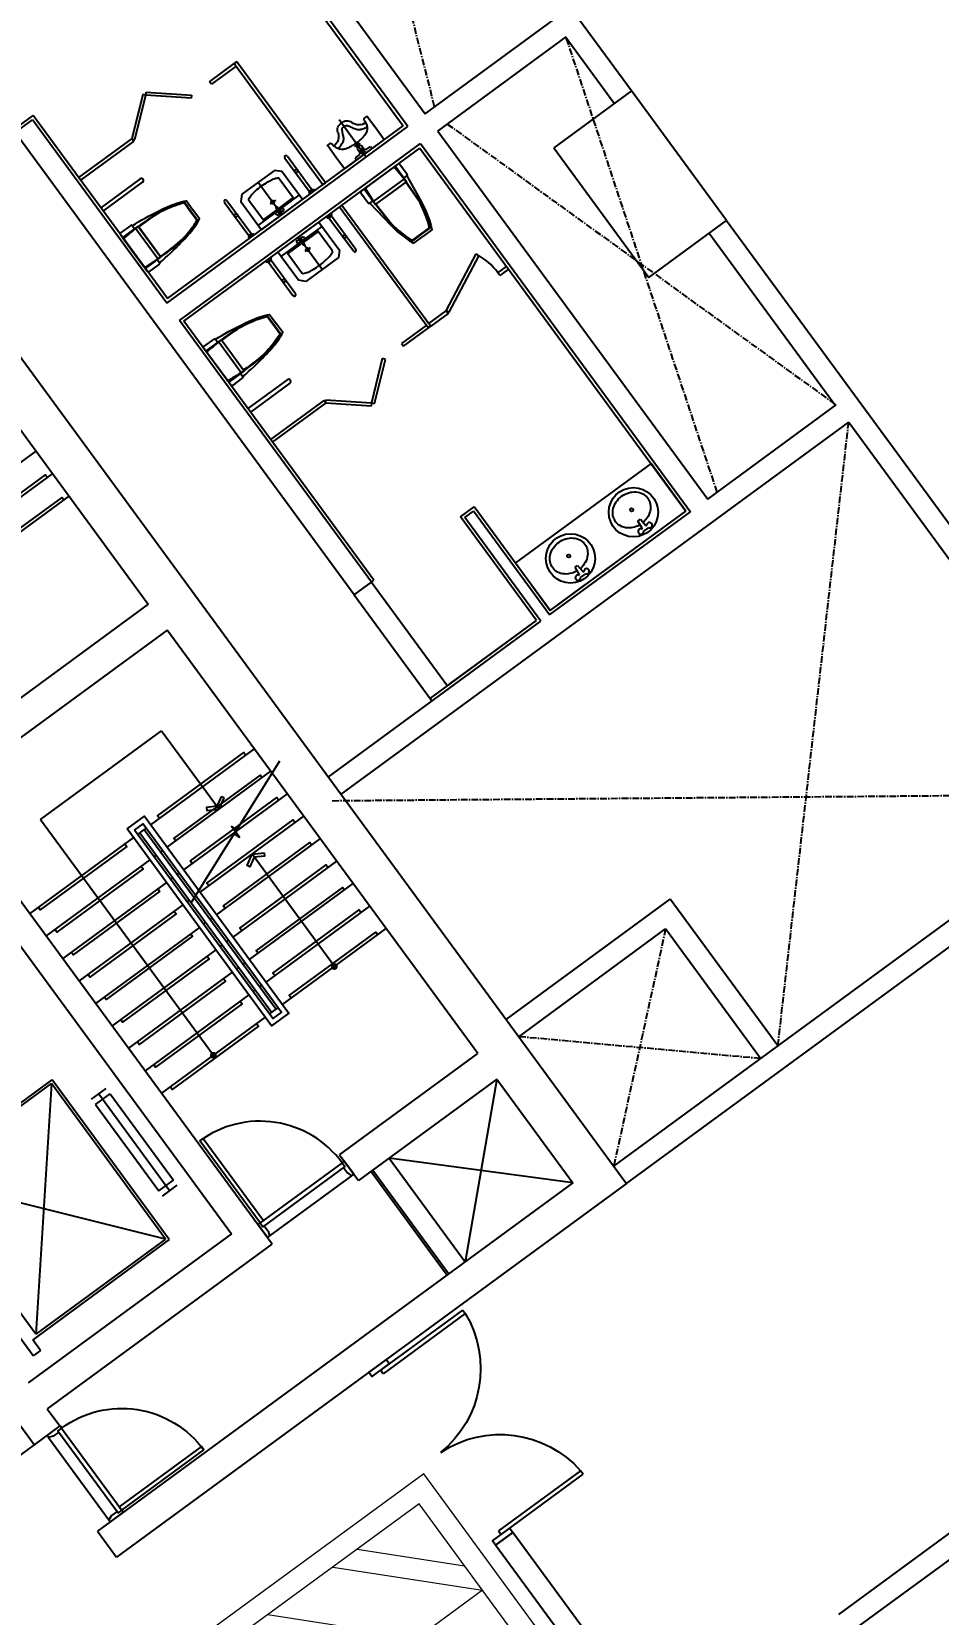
# Model space of a CAD drawing. Header units: millimetres. Extents: x 78082221 to 78451133, y -34402202 to -34172290.
# Drawn here: x 78366235 to 78374696, y -34256927 to -34242152 of the extents above; entities that cross this region are included whole.
import ezdxf

# ---------------------------------------------------------------- set-up
doc = ezdxf.new("R2010")
doc.units = ezdxf.units.MM
doc.header["$LTSCALE"] = 100
doc.header["$MEASUREMENT"] = 0
doc.header["$PDMODE"] = 1
doc.header["$PDSIZE"] = -3
doc.linetypes.add('XR-B2$0$CENTER', pattern=[2, 1.25, -0.25, 0.25, -0.25])
doc.layers.get('0').update_dxf_attribs({"color": 2, "linetype": 'CONTINUOUS'})
doc.layers.get('Defpoints').update_dxf_attribs({"color": 142, "linetype": 'CONTINUOUS'})
doc.layers.add('E-PLAN', color=115, linetype='CONTINUOUS')
doc.layers.add('Z', color=115, linetype='CONTINUOUS')
doc.styles.add('c-b2$0$맑은고딕', font='', dxfattribs={"width": 0.8})
doc.styles.add('돋움', font='', dxfattribs={"width": 0.9})
doc.styles.get('c-b2$0$맑은고딕').set_extended_font_data('Malgun Gothic')
doc.styles.get('돋움').set_extended_font_data('Dotum')
doc.dimstyles.new('c-b2$0$std_style', dxfattribs={"dimscale": 500, "dimtxt": 3, "dimasz": 1, "dimexe": 1.5, "dimexo": 2, "dimgap": 1, "dimtad": 1, "dimtoh": 1, "dimdec": 0, "dimzin": 0, "dimdsep": 46, "dimtxsty": 'c-b2$0$맑은고딕', "dimblk": 'c-b2$0$01420DDOT01', "dimcen": 2.5, "dimdle": 8, "dimclrd": 256, "dimclre": 256, "dimclrt": 256, "dimadec": 0, "dimazin": 0, "dimtfac": 1, "dimtdec": 0, "dimtix": 1, "dimtmove": 2, "dimatfit": 3, "dimldrblk": 'c-b2$0$_ClosedBlank', "dimfxl": 1, "dimtolj": 1, "dimtzin": 0, "dimlwd": -1, "dimlwe": -1, "dimarcsym": 0})

# ---------------------------------------------------------------- blocks, each defined once
blk = doc.blocks.new('XR-B2$0$XR-B2$0$XR-지하3층$0$A$C5E3F3FAC')
at = {"layer": 'E-PLAN'}
for p, q in [((90, 950), (50, 950)), ((50, 950), (50, 0)), ((90, 0), (90, 950)), ((1910, 950), (1950, 950)), ((1910, 0), (1910, 950)), ((1950, 950), (1950, 0)), ((50, 0), (90, 0)), ((1950, 0), (1910, 0))]:
    blk.add_line(p, q, dxfattribs=at)
at = {"layer": 'E-PLAN', "elevation": 0}
for points in [[(0, 850), (0, 1050), (50, 1050), (50, 850)], [(2000, 850), (2000, 1050), (1950, 1050), (1950, 850)]]:
    blk.add_lwpolyline(points, close=True, dxfattribs=at)
at = {"layer": 'E-PLAN'}
for centre, start, end in [((-2, 999), 275.2502, 357.2138), ((2002, 999), 182.7862, 264.7498)]:
    blk.add_arc(centre, 1003, start, end, dxfattribs=at)
blk = doc.blocks.new('XR-B2$0$XR-주상복합코어$0$84A-CORE(기준층)$0$A$C31EC7A83')
at = {"layer": 'E-PLAN'}
for p, q in [((14495, 13830), (15445, 13830)), ((14495, 13723), (15445, 13723)), ((14495, 13680), (15445, 13680))]:
    blk.add_line(p, q, dxfattribs=at)
for points in [[(14470, 13680), (14470, 13680), (14495, 13680), (14495, 13723), (14510, 13723), (14510, 13787), (14495, 13830), (14470, 13830), (14470, 13680)], [(15470, 13680), (15470, 13680), (15445, 13680), (15445, 13723), (15430, 13723), (15430, 13787), (15445, 13830), (15470, 13830), (15470, 13680)]]:
    blk.add_lwpolyline(points, dxfattribs=at)
blk.add_lwpolyline([(15445, 12730), (15405, 12730), (15405, 13680), (15445, 13680), (15445, 12730)], close=True, dxfattribs=at)
blk.add_arc((15445, 13680), 950, 180, 270, dxfattribs=at)
blk = doc.blocks.new('XR-B2$0$XR-지하3층$0$장애인 주차')
at = {"layer": 'E-PLAN', "lineweight": 5}
for p, q in [((4572, 3795), (4572, -805)), ((5572, 2795), (4572, 3795)), ((5572, 3078), (4855, 3795)), ((5572, 2045), (4572, 3045)), ((5572, 1762), (4572, 2762)), ((3699, 2009), (4214, 1851)), ((5572, 1012), (4572, 2012)), ((3689, 1485), (3600, 1888)), ((3992, 1503), (3925, 1810)), ((3925, 1810), (4151, 1741)), ((4214, 1851), (4443, 1569)), ((4151, 1741), (4355, 1493)), ((5572, 729), (4572, 1729)), ((4055, 1528), (4053, 1393)), ((3348, 969), (3257, 820)), ((5572, -21), (4572, 979)), ((5572, -304), (4572, 696)), ((5323, -805), (4572, -54)), ((5041, -805), (4572, -336))]:
    blk.add_line(p, q, dxfattribs=at)
at = {"layer": 'E-PLAN', "ltscale": 4}
for p, q in [((4165, -1005), (4165, -805)), ((4165, -805), (4165, -905))]:
    blk.add_line(p, q, dxfattribs=at)
at = {"layer": 'E-PLAN', "lineweight": 5}
for points in [[(3842, -1005), (2472, -1005), (2472, 3995), (5772, 3995), (5772, -1005), (4402, -1005)], [(3842, -805), (2672, -805), (2672, 3795), (5572, 3795), (5572, -805), (4402, -805)]]:
    blk.add_lwpolyline(points, dxfattribs=at)
for points in [[(3523, 2720), (2773, 2720), (2773, 2870), (3523, 2870)], [(4473, 2720), (3723, 2720), (3723, 2870), (4473, 2870)]]:
    blk.add_lwpolyline(points, close=True, dxfattribs=at)
for points in [[(3992, 1503, -0.343093), (3870, 1283), (3381, 1194), (3094, 715)], [(3094, 715, -1.000002), (2987, 770), (3330, 1379), (3640, 1415)]]:
    blk.add_lwpolyline(points, format="xyb", dxfattribs=at)
at = {"layer": 'E-PLAN', "ltscale": 4}
for points in [[(3842, -695), (3842, -1115), (4402, -1115), (4402, -695)], [(3892, -745), (3892, -1065), (4352, -1065), (4352, -745)]]:
    blk.add_lwpolyline(points, close=True, dxfattribs=at)
at = {"layer": 'E-PLAN'}
for points in [[(4161, -797), (4152, -916), (4058, -916), (4021, -1003), (3982, -990), (3988, -973), (4011, -981), (4046, -898), (4136, -898), (4137, -881), (4072, -881), (4072, -863), (4138, -863), (4142, -810)], [(4167, -882), (4169, -863)]]:
    blk.add_lwpolyline(points, dxfattribs=at)
at = {"layer": 'E-PLAN', "lineweight": 5}
blk.add_circle((3613, 2216), 150, dxfattribs=at)
for centre, radius, start, end in [((3682, 1922), 88.4, 79.1143, 202.3185), ((3810, 1000), 582, 198.006, 65.0949), ((3632, 1473), 57.7, 276.2786, 12.4353), ((4394, 1537), 58.8, 227.9655, 33.7904), ((3809, 1000), 462, 183.8525, 58.2396)]:
    blk.add_arc(centre, radius, start, end, dxfattribs=at)
at = {"layer": 'E-PLAN'}
for centre, radius, start, end in [((4127, -942), 89.2, 206.535, 62.4866), ((4127, -942), 71.5, 192.8781, 56.1688), ((4140, -787), 22.8, 335.1173, 274.9698)]:
    blk.add_arc(centre, radius, start, end, dxfattribs=at)
blk = doc.blocks.new('c-b2$0$01420DDOT01')
blk.add_line((-1.5, 0), (1.5, 0))
at = {"const_width": 0.5}
blk.add_lwpolyline([(-0.25, 0, 1), (0.25, 0, 1)], format="xyb", close=True, dxfattribs=at)
blk = doc.blocks.new('*D45')
at = {"layer": 'Defpoints', "color": 0, "transparency": 16777216}
for p in [(78376897, -34194803), (78369317, -34200361), (78431577, -34285283)]:
    blk.add_point(p, dxfattribs=at)
at = {"layer": 'Z', "transparency": 16777216}
for p, q in [((78370123, -34199770), (78377502, -34194359)), ((78438862, -34279322), (78377193, -34195206)), ((78432383, -34284691), (78439763, -34279281))]:
    blk.add_line(p, q, dxfattribs=at)
at = {"layer": 'Z', "transparency": 16777216, "xscale": 500, "yscale": 500, "zscale": 500}
for p, rotation in [((78376897, -34194803), 126.2469342978869), ((78439158, -34279725), 306.2469342978869)]:
    blk.add_blockref('c-b2$0$01420DDOT01', p, dxfattribs=dict(at, rotation=rotation))
at = {"layer": 'Z', "transparency": 16777216, "insert": (78409339, -34236302), "char_height": 2250, "attachment_point": 5, "rotation": 306.2469, "style": '돋움'}
blk.add_mtext('\\A1;105300', dxfattribs=at)
blk = doc.blocks.new('c-b2$0$_ClosedBlank')
at = {"color": 0, "linetype": 'ByBlock', "lineweight": -2}
for p, q in [((-1, 0.167), (0, 0)), ((-1, 0.167), (-1, -0.167)), ((0, 0), (-1, -0.167))]:
    blk.add_line(p, q, dxfattribs=at)

msp = doc.modelspace()

# ---------------------------------------------------------------- linework, layer by layer
at = {"layer": 'Z', "ltscale": 0.5}
for p, q in [((78371832.6, -34242703.7), (78368875.9, -34238671.5)), ((78369745.1, -34243036), (78367746.7, -34240310.1)), ((78367907.9, -34240191.9), (78369906.4, -34242917.8)), ((78369906.4, -34242917.8), (78371104, -34242039.8)), ((78370024.7, -34243079.1), (78371222.3, -34242201)), ((78371671.3, -34242821.9), (78371218.8, -34242204.7)), ((78371832.6, -34242703.7), (78371106.8, -34243235.8)), ((78372719.5, -34243913.4), (78371832.6, -34242703.7)), ((78366080.3, -34243094.2), (78366241.6, -34242975.9)), ((78367495.1, -34244685.7), (78366241.6, -34242975.9)), ((78369243.6, -34247408.8), (78366080.3, -34243094.2)), ((78367495.1, -34244685.7), (78369745.1, -34243036)), ((78370024.7, -34243079.1), (78372543.5, -34246514.7)), ((78367613.3, -34244847), (78369863.4, -34243197.3)), ((78369863.4, -34243197.3), (78372382.2, -34246632.9)), ((78371106.8, -34243235.8), (78371993.7, -34244445.5)), ((78371993.7, -34244445.5), (78372719.5, -34243913.4)), ((78372719.5, -34243913.4), (78376680.8, -34249316.5)), ((78372558.2, -34244031.6), (78373737.6, -34245640.3)), ((78369404.9, -34247290.6), (78367613.3, -34244847)), ((78372543.5, -34246514.7), (78373741.1, -34245636.6)), ((78369121.3, -34249271.6), (78373859.3, -34245797.9)), ((78373859.3, -34245797.9), (78376404.8, -34249269.8)), ((78370277.5, -34246688), (78370358.1, -34246628.9)), ((78371067.6, -34247596.7), (78370358.1, -34246628.9)), ((78371067.6, -34247596.7), (78372382.2, -34246632.9)), ((78370987, -34247655.8), (78370277.5, -34246688)), ((78369243.6, -34247408.8), (78369404.9, -34247290.6)), ((78369003, -34249110.3), (78370987, -34247655.8)), ((78371666.7, -34252743.5), (78376404.8, -34249269.8)), ((78371785, -34252904.8), (78376523, -34249431.1)), ((78370661.5, -34251372.5), (78372193.9, -34250249.1)), ((78373199, -34251620.1), (78372193.9, -34250249.1)), ((78370779.8, -34251533.8), (78372150.8, -34250528.6)), ((78373037.7, -34251738.3), (78372150.8, -34250528.6)), ((78370575.5, -34251931.6), (78370280.9, -34253635.5)), ((78369571.4, -34252667.7), (78370280.9, -34253635.5)), ((78371285, -34252899.4), (78369571.4, -34252667.7)), ((78369402, -34252791.9), (78370111.6, -34253759.7)), ((78369418.2, -34252780.1), (78370127.7, -34253747.8)), ((78373766.3, -34256926.6), (78379133.4, -34252991.7)), ((78373884.6, -34257087.9), (78379251.7, -34253153)), ((78366258.1, -34255344.8), (78364459.7, -34256663.4)), ((78370564.2, -34256279.7, 0), (78370725.5, -34256161.5, 0)), ((78388798.6, -34281151.1), (78370564.2, -34256279.7, 0)), ((78388821.4, -34280843.9), (78370725.5, -34256161.5, 0))]:
    msp.add_line(p, q, dxfattribs=at)
at = {"layer": 'Z', "linetype": 'XR-B2$0$CENTER', "ltscale": 0.5}
for p, q in [((78369995.1, -34242852.7), (78369105.6, -34239313.9)), ((78372632.2, -34246449.6), (78371222.3, -34242201)), ((78370113.4, -34243014), (78373741.1, -34245636.6)), ((78373199, -34251620.1), (78373859.3, -34245797.9)), ((78369040.7, -34249330.7), (78376404.8, -34249269.8)), ((78372150.8, -34250528.6), (78371666.7, -34252743.5)), ((78373037.7, -34251738.3), (78370779.8, -34251533.8))]:
    msp.add_line(p, q, dxfattribs=at)
at = {"layer": 'Z'}
for p, q in [((78367740.2, -34240352.1), (78369703.2, -34243029.6)), ((78371784.1, -34252905.4), (78364186.7, -34242542.7)), ((78367895.9, -34242618.7), (78368125.4, -34242450.4)), ((78368143.1, -34242474.6), (78367913.6, -34242642.9)), ((78368149.6, -34242432.6), (78368125.4, -34242450.4)), ((78368125.4, -34242450.4), (78368953.2, -34243579.5)), ((78368977.4, -34243561.7), (78368149.6, -34242432.6)), ((78367913.6, -34242642.9), (78367895.9, -34242618.7)), ((78367271.1, -34242738), (78367170.1, -34243150.8)), ((78367199.2, -34243157.9), (78367300.2, -34242745.1)), ((78367300.2, -34242745.1), (78367271.1, -34242738)), ((78367300.2, -34242745.1), (78367302.2, -34242715.2)), ((78367724.3, -34242772.9), (78367300.2, -34242745.1)), ((78367302.2, -34242715.2), (78367726.3, -34242743)), ((78367726.3, -34242743), (78367724.3, -34242772.9)), ((78366062.5, -34243070), (78366248, -34242934)), ((78367501.5, -34244643.7), (78366248, -34242934)), ((78367501.5, -34244643.7), (78369703.2, -34243029.6)), ((78366673.7, -34243514.7), (78367170.1, -34243150.8)), ((78367187.8, -34243175), (78366691.5, -34243538.9)), ((78367170.1, -34243150.8), (78367187.8, -34243175)), ((78367170.1, -34243150.8), (78367199.2, -34243157.9)), ((78367655.3, -34244853.4), (78369856.9, -34243239.3)), ((78369856.9, -34243239.3), (78372340.3, -34246626.5)), ((78368598.1, -34243331.3), (78368825.8, -34243641.8)), ((78368622.3, -34243313.5), (78368850, -34243624.1)), ((78367246.1, -34243525.9), (78366879.2, -34243794.9)), ((78366902.8, -34243827.2), (78367269.8, -34243558.1)), ((78368348.7, -34243557.6), (78368570.4, -34243860.1)), ((78368953.2, -34243579.5), (78368977.4, -34243561.7)), ((78368057.8, -34243727.4), (78368285.5, -34244038)), ((78368349.3, -34243960.2), (78368732.4, -34243679.3)), ((78368509.7, -34243725.7), (78368459.6, -34243762.4)), ((78368466.7, -34243718.6), (78368503.4, -34243768.7)), ((78368854, -34243621.1), (78368821.8, -34243644.8)), ((78368821.8, -34243644.8), (78368827.7, -34243652.8)), ((78368825.5, -34243666.8), (78368828.5, -34243670.9)), ((78368860, -34243629.2), (78368827.7, -34243652.8)), ((78368854, -34243621.1), (78368860, -34243629.2)), ((78368873.9, -34243631.3), (78368876.9, -34243635.4)), ((78364574, -34243746.7), (78367323.1, -34247497.1)), ((78368033.6, -34243745.2), (78368261.3, -34244055.7)), ((78369031.4, -34243863.1), (78368999.2, -34243886.7)), ((78369037.3, -34243871.1), (78369005.1, -34243894.8)), ((78369033.6, -34243849.1), (78369030.6, -34243845.1)), ((78369037.3, -34243871.1), (78369031.4, -34243863.1)), ((78369261, -34244184.7), (78369033.3, -34243874.1)), ((78368562.2, -34244250.5), (78368945.3, -34243969.7)), ((78368985.2, -34243884.6), (78368982.2, -34243880.5)), ((78369005.1, -34243894.8), (78368999.2, -34243886.7)), ((78369236.8, -34244202.4), (78369009.1, -34243891.8)), ((78368257.3, -34244058.7), (78368289.5, -34244035)), ((78368257.3, -34244058.7), (78368263.2, -34244066.7)), ((78368261, -34244080.7), (78368264, -34244084.7)), ((78368263.2, -34244066.7), (78368295.4, -34244043.1)), ((78368289.5, -34244035), (78368295.4, -34244043.1)), ((78368309.4, -34244045.2), (78368312.4, -34244049.3)), ((78368945.9, -34244372.2), (78368724.2, -34244069.8)), ((78368834, -34244168.1), (78368784, -34244204.8)), ((78368827.9, -34244211.2), (78368791.2, -34244161.2)), ((78368420.7, -34244298.5), (78368417.7, -34244294.4)), ((78368434.6, -34244300.6), (78368466.9, -34244277)), ((78368440.5, -34244308.7), (78368434.6, -34244300.6)), ((78368440.5, -34244308.7), (78368472.8, -34244285)), ((78368672.3, -34244616.3), (78368444.6, -34244305.7)), ((78368469, -34244263), (78368466.1, -34244259)), ((78368472.8, -34244285), (78368466.9, -34244277)), ((78368696.5, -34244598.5), (78368468.8, -34244288)), ((78369429.1, -34247272.8), (78367655.3, -34244853.4)), ((78369916.9, -34244894), (78369687.4, -34245062.3)), ((78369687.4, -34245062.3), (78369705.2, -34245086.5)), ((78369705.2, -34245086.5), (78369934.7, -34244918.2)), ((78369506.4, -34245203.7), (78369405.4, -34245616.5)), ((78369535.6, -34245210.8), (78369506.4, -34245203.7)), ((78369434.5, -34245623.6), (78369535.6, -34245210.8)), ((78368253.9, -34245670), (78368620.9, -34245401)), ((78368644.5, -34245433.2), (78368277.6, -34245702.3)), ((78368961.6, -34245594.4), (78368465.3, -34245958.3)), ((78368483, -34245982.5), (78368979.3, -34245618.6)), ((78368979.3, -34245618.6), (78368961.6, -34245594.4)), ((78368979.3, -34245618.6), (78368981.3, -34245588.7)), ((78369403.4, -34245646.4), (78368979.3, -34245618.6)), ((78368981.3, -34245588.7), (78369405.4, -34245616.5)), ((78369405.4, -34245616.5), (78369403.4, -34245646.4)), ((78369405.4, -34245616.5), (78369434.5, -34245623.6)), ((78365329.3, -34246763.2), (78366277, -34246068.5)), ((78365483.1, -34246972.9), (78366430.7, -34246278.2)), ((78365636.8, -34247182.6), (78366584.4, -34246487.9)), ((78370235.5, -34246681.6), (78370364.6, -34246587)), ((78370945, -34247649.4), (78370235.5, -34246681.6)), ((78371074.1, -34247554.8), (78370364.6, -34246587)), ((78371074.1, -34247554.8), (78372340.3, -34246626.5)), ((78371130.5, -34247513.4), (78372340.3, -34246626.5)), ((78371892.7, -34246720.2, 0), (78371915.2, -34246703.7, 0)), ((78371932.1, -34246786.2, 0), (78371892.7, -34246720.2, 0)), ((78371915.2, -34246703.7, 0), (78371966.3, -34246761.1, 0)), ((78371928.2, -34246794.6, 0), (78371930.7, -34246792.7, 0)), ((78371944.8, -34246817.2, 0), (78371992, -34246782.5, 0)), ((78371973, -34246761.8, 0), (78371975.5, -34246759.9, 0)), ((78369404.9, -34247290.6), (78369429.1, -34247272.8)), ((78371305.9, -34247150.4, 0), (78371328.5, -34247133.8, 0)), ((78371345.3, -34247216.3, 0), (78371305.9, -34247150.4, 0)), ((78371328.5, -34247133.8, 0), (78371379.5, -34247191.2, 0)), ((78371341.5, -34247224.7, 0), (78371344, -34247222.9, 0)), ((78371358, -34247247.3, 0), (78371405.3, -34247212.7, 0)), ((78371386.2, -34247191.9, 0), (78371388.7, -34247190.1, 0)), ((78371074.1, -34247554.8), (78371404.7, -34247312.3)), ((78367322.5, -34247497.4), (78362886.6, -34250749)), ((78369953.1, -34248376.6), (78370945, -34247649.4)), ((78370138.6, -34248240.6), (78370945, -34247649.4)), ((78367500, -34247738.4), (78365404, -34249275.2)), ((78370397.3, -34251690.3), (78367500, -34247738.4)), ((78366316.6, -34249505.1), (78367445.7, -34248677.4)), ((78367445.7, -34248677.4), (78367983.7, -34249411.3)), ((78367346.1, -34249556.3), (78368313.9, -34248846.8)), ((78367499.8, -34249766), (78368467.6, -34249056.5)), ((78365404, -34249275.2), (78368478.6, -34253468.9)), ((78367653.6, -34249975.7), (78368621.3, -34249266.2)), ((78365202.4, -34249423, 0), (78368099.6, -34253374.8, 0)), ((78367807.3, -34250185.4), (78368775.1, -34249475.9)), ((78366316.6, -34249505.1), (78367930.8, -34251706.8)), ((78367225.1, -34249645), (78367265.5, -34249615.5)), ((78367245.3, -34249630.2), (78368475.1, -34251307.7)), ((78367265.5, -34249615.5), (78367305.8, -34249585.9)), ((78367285.6, -34249600.7), (78368515.4, -34251278.2)), ((78367184.8, -34249674.6), (78366217, -34250384.1)), ((78367961, -34250395.1), (78368928.8, -34249685.6)), ((78367338.5, -34249884.3), (78366370.8, -34250593.8)), ((78367378.9, -34249854.7), (78367399, -34249839.9)), ((78367439.3, -34249810.4), (78367459.5, -34249795.6)), ((78368114.7, -34250604.8), (78369082.5, -34249895.2)), ((78369059.8, -34250879), (78368291.2, -34249830.6)), ((78367532.6, -34250064.4), (78367552.7, -34250049.6)), ((78367593.1, -34250020), (78367613.2, -34250005.3)), ((78367492.3, -34250094), (78366524.5, -34250803.5)), ((78367746.8, -34250229.7), (78367767, -34250215)), ((78368268.5, -34250814.4), (78369236.2, -34250104.9)), ((78367646, -34250303.6), (78366678.2, -34251013.2)), ((78367686.3, -34250274.1), (78367706.5, -34250259.3)), ((78368422.2, -34251024.1), (78369390, -34250314.6)), ((78367799.7, -34250513.3), (78366832, -34251222.8)), ((78367840, -34250483.8), (78367860.2, -34250469)), ((78367900.5, -34250439.4), (78367920.7, -34250424.6)), ((78368575.9, -34251233.8), (78369543.7, -34250524.3)), ((78368054.3, -34250649.1), (78368074.4, -34250634.3)), ((78367953.5, -34250723), (78366985.7, -34251432.5)), ((78367993.8, -34250693.4), (78368013.9, -34250678.7)), ((78368107.2, -34250932.7), (78367139.4, -34251642.2)), ((78368147.5, -34250903.1), (78368167.7, -34250888.3)), ((78368208, -34250858.8), (78368228.2, -34250844)), ((78368301.2, -34251112.8), (78368321.4, -34251098)), ((78368361.7, -34251068.5), (78368381.9, -34251053.7)), ((78368260.9, -34251142.4), (78367293.1, -34251851.9)), ((78368495.3, -34251292.9), (78368535.6, -34251263.4)), ((78368414.6, -34251352.1), (78367446.9, -34252061.6)), ((78368455, -34251322.5), (78368495.3, -34251292.9)), ((78369107.7, -34252635.7), (78370398.1, -34251689.6)), ((78365150.9, -34252870.7), (78366425.2, -34251936.5)), ((78365210.1, -34252858.3), (78366419.8, -34251971.4)), ((78366419.8, -34251971.4), (78366274.4, -34254310)), ((78367484.1, -34253423.1), (78366419.8, -34251971.4)), ((78367519, -34253428.4), (78366425.2, -34251936.5)), ((78370575.5, -34251931.6), (78369285.1, -34252877.6)), ((78371284.2, -34252900), (78370574.6, -34251932.2)), ((78366794.2, -34252118.5), (78366931.3, -34252018)), ((78366829.7, -34252166.9), (78366966.8, -34252066.4)), ((78366862.8, -34252068.2), (78367525, -34252971.5)), ((78366966.8, -34252066.4), (78367558.1, -34252872.8)), ((78366829.7, -34252166.9), (78367421, -34252973.4)), ((78369107.7, -34252635.7), (78369285.1, -34252877.6)), ((78366250.1, -34254513.7), (78364993.7, -34252800)), ((78367484.1, -34253423.1), (78365210.1, -34252858.3)), ((78367421, -34252973.4), (78367558.1, -34252872.8)), ((78371285, -34252899.4), (78366849.4, -34256151.3)), ((78371785, -34252904.8), (78367026.7, -34256393.3)), ((78367456.4, -34253021.7), (78367593.5, -34252921.2)), ((78368098.8, -34253375.4, 0), (78366203.6, -34254764.8)), ((78367519, -34253428.4), (78366244.8, -34254362.6)), ((78367484.1, -34253423.1), (78366274.4, -34254310)), ((78368477.8, -34253469.5), (78366381, -34255006.8)), ((78366274.4, -34254310), (78366037.8, -34253987.4)), ((78366318.7, -34254463.5), (78366244.8, -34254362.6)), ((78366257.3, -34255345.5), (78365568.4, -34254405.9)), ((78366318.7, -34254463.5), (78366250.1, -34254513.7)), ((78366381, -34255006.8), (78366499.2, -34255168.1)), ((78366499.2, -34255168.1, 0), (78366257.3, -34255345.5, 0)), ((78366849.4, -34256151.3), (78367026.7, -34256393.3))]:
    msp.add_line(p, q, dxfattribs=at)
at = {"layer": 'Z', "extrusion": (1.95892e-15, -2.87482e-16, -1)}
for p, q in [((78369103.2, -34242972.3, 0), (78369358, -34243319.8, 0)), ((78369337.9, -34242962.6, 0), (78369354, -34242950.8, 0)), ((78369354, -34242950.8, 0), (78369362.1, -34242944.9, 0)), ((78369369.1, -34242945.9, 0), (78369446, -34243050.8, 0)), ((78369446, -34243050.8, 0), (78369525.8, -34243159.7, 0)), ((78369075, -34243322.8, 0), (78368998.1, -34243217.9, 0)), ((78368999.2, -34243210.9, 0), (78369007.3, -34243205, 0)), ((78369007.3, -34243205, 0), (78369023.4, -34243193.2, 0)), ((78369525.8, -34243159.7, 0), (78369154.8, -34243431.6, 0)), ((78369255.1, -34243221.7, 0), (78369295.4, -34243192.2, 0)), ((78369258, -34243225.8, 0), (78369255.1, -34243221.7, 0)), ((78369298.4, -34243196.2, 0), (78369258, -34243225.8, 0)), ((78369276.1, -34243224.9, 0), (78369270.1, -34243216.9, 0)), ((78369281.7, -34243258, 0), (78369296.5, -34243278.2, 0)), ((78369292.2, -34243213.1, 0), (78369286.3, -34243205.1, 0)), ((78369296.5, -34243278.2, 0), (78369293.2, -34243299.1, 0)), ((78369295.4, -34243192.2, 0), (78369298.4, -34243196.2, 0)), ((78369328.2, -34243304.5, 0), (78369298.6, -34243264.2, 0)), ((78369322, -34243228.4, 0), (78369336.8, -34243248.6, 0)), ((78369352.4, -34243286.8, 0), (78369322.8, -34243246.5, 0)), ((78369336.8, -34243248.6, 0), (78369357.8, -34243251.8, 0)), ((78369357.8, -34243251.8, 0), (78369398.1, -34243222.3, 0)), ((78369398.1, -34243222.3, 0), (78369412.9, -34243242.4, 0)), ((78369154.8, -34243431.6, 0), (78369075, -34243322.8, 0)), ((78369293.2, -34243299.1, 0), (78369252.9, -34243328.7, 0)), ((78369252.9, -34243328.7, 0), (78369267.7, -34243348.9, 0))]:
    msp.add_line(p, q, dxfattribs=at)
at = {"layer": 'Z', "linetype": 'Continuous'}
for p, q in [((78372015.1, -34246182.9), (78370748.9, -34247111.2)), ((78372340.3, -34246626.5), (78372015.1, -34246182.9)), ((78371074.1, -34247554.8), (78372340.3, -34246626.5)), ((78370748.9, -34247111.2), (78371074.1, -34247554.8))]:
    msp.add_line(p, q, dxfattribs=at)
at = {"layer": 'Z', "ltscale": 100}
for p, q in [((78369243.6, -34247408.8), (78369953.1, -34248376.6)), ((78369404.9, -34247290.6), (78370114.4, -34248258.4))]:
    msp.add_line(p, q, dxfattribs=at)
at = {"layer": 'Z', "elevation": 0}
for points in [[(78369708.5, -34243519), (78369736.7, -34243498.3), (78369737.7, -34243497.4), (78369738.6, -34243496.5), (78369739.4, -34243495.4), (78369740, -34243494.2), (78369740.4, -34243493), (78369740.7, -34243491.7), (78369740.8, -34243490.4), (78369740.8, -34243489.1), (78369740.5, -34243487.8), (78369740.1, -34243486.6), (78369739.6, -34243485.4), (78369738.9, -34243484.3), (78369669.1, -34243389.1), (78369668.3, -34243388.2), (78369667.5, -34243387.4), (78369666.5, -34243386.7), (78369665.4, -34243386.1), (78369664.3, -34243385.6), (78369663.2, -34243385.3), (78369662, -34243385.1), (78369660.8, -34243385), (78369659.6, -34243385.2), (78369658.4, -34243385.4), (78369657.2, -34243385.8), (78369656.1, -34243386.3), (78369655.1, -34243387), (78369308.4, -34243641.2), (78369307.4, -34243642.1), (78369306.5, -34243643), (78369305.7, -34243644.1), (78369305.1, -34243645.3), (78369304.7, -34243646.5), (78369304.4, -34243647.8), (78369304.3, -34243649.1), (78369304.3, -34243650.4), (78369304.6, -34243651.7), (78369304.9, -34243652.9), (78369305.5, -34243654.1), (78369306.2, -34243655.2), (78369376, -34243750.4), (78369376.7, -34243751.3), (78369377.6, -34243752.1), (78369378.6, -34243752.8), (78369379.6, -34243753.4), (78369380.8, -34243753.9), (78369381.9, -34243754.2), (78369383.1, -34243754.4), (78369384.3, -34243754.5), (78369385.5, -34243754.3), (78369386.7, -34243754.1), (78369387.8, -34243753.7), (78369388.9, -34243753.2), (78369389.9, -34243752.5), (78369418.2, -34243731.8)], [(78369443, -34243765.7), (78369733.3, -34243552.8), (78369626.9, -34243407.7), (78369336.6, -34243620.5), (78369443, -34243765.7)], [(78369625.8, -34243427.3), (78369624, -34243425.7), (78369622.1, -34243424.4), (78369620, -34243423.4), (78369617.8, -34243422.6), (78369615.5, -34243422.2), (78369613.2, -34243422), (78369610.9, -34243422.1), (78369608.6, -34243422.6), (78369606.4, -34243423.3), (78369604.2, -34243424.3), (78369359.2, -34243603.9), (78369357.5, -34243605.5), (78369356.1, -34243607.3), (78369354.8, -34243609.2), (78369353.9, -34243611.3), (78369353.2, -34243613.5), (78369352.8, -34243615.8), (78369352.7, -34243618.1), (78369352.9, -34243620.4), (78369353.3, -34243622.7), (78369354.1, -34243624.9), (78369355.1, -34243627), (78369426.4, -34243738.2), (78369710.4, -34243530), (78369625.8, -34243427.3)], [(78369426.4, -34243738.2), (78369589, -34243949.8), (78369656.3, -34244013.1), (78369729, -34244069.9), (78369781.8, -34244104.2), (78369782.9, -34244104.7), (78369784, -34244105.1), (78369785.2, -34244105.3), (78369786.4, -34244105.4), (78369787.6, -34244105.3), (78369788.8, -34244105.1), (78369789.9, -34244104.8), (78369791, -34244104.2), (78369792, -34244103.6), (78369870.5, -34244046.1), (78369949, -34243988.5), (78369949.9, -34243987.7), (78369950.7, -34243986.9), (78369951.4, -34243985.9), (78369952, -34243984.8), (78369952.4, -34243983.7), (78369952.7, -34243982.5), (78369952.8, -34243981.4), (78369952.8, -34243980.2), (78369952.6, -34243979), (78369935.8, -34243918.3), (78369903.5, -34243831.8), (78369863.3, -34243748.7), (78369710.4, -34243530)], [(78369730.3, -34243563.5), (78369729.5, -34243562.7), (78369728.7, -34243561.9), (78369727.7, -34243561.2), (78369726.7, -34243560.7), (78369725.6, -34243560.3), (78369724.4, -34243560.1), (78369723.3, -34243560), (78369722.1, -34243560), (78369721, -34243560.3), (78369719.9, -34243560.6), (78369718.8, -34243561.1), (78369717.8, -34243561.7), (78369586, -34243658.1), (78369454.5, -34243754.8), (78369453.6, -34243755.5), (78369452.8, -34243756.4), (78369452.1, -34243757.4), (78369451.6, -34243758.4), (78369451.2, -34243759.5), (78369450.9, -34243760.6), (78369450.8, -34243761.8), (78369450.9, -34243762.9), (78369451.1, -34243764.1), (78369451.4, -34243765.2), (78369451.9, -34243766.2), (78369452.5, -34243767.2), (78369592.7, -34243946.4), (78369659.6, -34244009.3), (78369732, -34244065.8), (78369784.3, -34244099.8), (78369784.8, -34244100.1), (78369785.3, -34244100.3), (78369785.9, -34244100.4), (78369786.4, -34244100.4), (78369787, -34244100.4), (78369787.5, -34244100.3), (78369788.1, -34244100.1), (78369788.6, -34244099.9), (78369789.1, -34244099.6), (78369867.6, -34244042.1), (78369946, -34243984.5), (78369946.4, -34243984.1), (78369946.8, -34243983.7), (78369947.1, -34243983.3), (78369947.4, -34243982.8), (78369947.6, -34243982.2), (78369947.7, -34243981.7), (78369947.8, -34243981.1), (78369947.8, -34243980.6), (78369947.7, -34243980), (78369931, -34243919.9), (78369898.9, -34243833.9), (78369859, -34243751.2), (78369730.3, -34243563.5)], [(78369736.7, -34243498.3), (78369873.1, -34243743), (78369913.8, -34243827.2), (78369946.5, -34243914.8), (78369959.7, -34243958.4), (78369969.1, -34244003), (78369885.2, -34244064.4)], [(78369130.9, -34243771.3), (78369958.7, -34244900.4), (78369934.5, -34244918.1), (78369106.7, -34243789), (78369130.9, -34243771.3)], [(78369389.9, -34243752.5), (78369582.3, -34243956.2), (78369650.4, -34244020.3), (78369724.1, -34244077.9), (78369761.7, -34244103.5), (78369801.4, -34244125.9), (78369885.2, -34244064.4)], [(78370408, -34244241.3), (78370129.1, -34244771.6), (78370102.6, -34244757.7), (78370381.8, -34244226.6)], [(78370604.2, -34244427.1), (78370586.5, -34244402.9), (78370666.8, -34244344), (78370684.5, -34244368.2), (78370604.2, -34244427.1)], [(78369941, -34244876.2), (78370102.6, -34244757.7), (78370120.3, -34244781.9), (78369958.7, -34244900.4)], [(78365563.7, -34246913.8), (78365546, -34246889.6), (78366364.6, -34246289.5), (78366382.3, -34246313.7)], [(78365717.5, -34247123.5), (78365699.7, -34247099.3), (78366518.3, -34246499.2), (78366536, -34246523.3)], [(78369953.1, -34248376.6), (78369970.8, -34248400.8)], [(78367426.7, -34249497.2), (78367409, -34249473), (78368215.5, -34248881.7), (78368233.2, -34248905.9)], [(78367724.2, -34250283.5), (78368125.8, -34249639.6), (78368174.4, -34249671.3), (78368100.5, -34249570.5), (78368149.1, -34249602.3), (78368550.7, -34248958.4)], [(78367580.5, -34249706.9), (78367562.7, -34249682.7), (78368369.2, -34249091.4), (78368387, -34249115.6)], [(78367734.2, -34249916.6), (78367716.5, -34249892.4), (78368522.9, -34249301.1), (78368540.7, -34249325.3)], [(78367887.9, -34250126.3), (78367870.2, -34250102.1), (78368676.7, -34249510.8), (78368694.4, -34249535)], [(78367104.2, -34249733.7), (78367121.9, -34249757.9), (78366315.4, -34250349.2), (78366297.7, -34250325)], [(78368041.7, -34250335.9), (78368023.9, -34250311.8), (78368830.4, -34249720.5), (78368848.1, -34249744.7)], [(78368195.4, -34250545.6), (78368177.7, -34250521.4), (78368984.1, -34249930.2), (78369001.9, -34249954.4)], [(78367257.9, -34249943.4), (78367275.6, -34249967.6), (78366469.1, -34250558.9), (78366451.4, -34250534.7)], [(78367411.6, -34250153.1), (78367429.4, -34250177.3), (78366622.9, -34250768.5), (78366605.1, -34250744.3)], [(78368349.1, -34250755.3), (78368331.4, -34250731.1), (78369137.9, -34250139.9), (78369155.6, -34250164)], [(78367565.3, -34250362.8), (78367583.1, -34250387), (78366776.6, -34250978.2), (78366758.9, -34250954)], [(78368502.9, -34250965), (78368485.1, -34250940.8), (78369291.6, -34250349.5), (78369309.3, -34250373.7)], [(78367719.1, -34250572.5), (78367736.8, -34250596.6), (78366930.3, -34251187.9), (78366912.6, -34251163.7)], [(78368656.6, -34251174.7), (78368638.8, -34251150.5), (78369445.3, -34250559.2), (78369463.1, -34250583.4)], [(78367872.8, -34250782.1), (78367890.5, -34250806.3), (78367084.1, -34251397.6), (78367066.3, -34251373.4)], [(78368026.5, -34250991.8), (78368044.3, -34251016), (78367237.8, -34251607.3), (78367220.1, -34251583.1)], [(78368180.3, -34251201.5), (78368198, -34251225.7), (78367391.5, -34251817), (78367373.8, -34251792.8)], [(78368334, -34251411.2), (78368351.7, -34251435.4), (78367545.3, -34252026.6), (78367527.5, -34252002.5)]]:
    msp.add_lwpolyline(points, dxfattribs=at)
for points in [[(78368197.5, -34243668.5), (78368186.7, -34243738.4), (78368378.9, -34244000.5), (78368762, -34243719.6), (78368569.8, -34243457.5), (78368499.9, -34243446.8)], [(78367441.2, -34244257.1), (78367228.4, -34243966.7), (78367083.2, -34244073.2), (78367296.1, -34244363.5)], [(78368794.7, -34244483), (78368724.8, -34244472.3), (78368532.6, -34244210.2), (78368915.7, -34243929.3), (78369107.9, -34244191.4), (78369097.1, -34244261.3)], [(78368005.9, -34245027.2), (78368218.7, -34245317.6), (78368073.6, -34245424), (78367860.7, -34245133.7)], [(78368030.2, -34249305.6), (78368002.8, -34249293.5), (78367963.2, -34249383.3), (78367865.7, -34249394), (78367868.9, -34249423.8), (78367983.7, -34249411.3)], [(78367125.7, -34249593.9), (78367287, -34249475.7), (78368635.1, -34251314.5), (78368473.8, -34251432.7)], [(78367195.6, -34249604.7), (78367276.2, -34249545.6), (78368565.2, -34251303.7), (78368484.5, -34251362.8)], [(78368406, -34249818.1), (78368409.2, -34249847.9), (78368311.7, -34249858.6), (78368272.1, -34249948.4), (78368244.7, -34249936.3), (78368291.2, -34249830.6)]]:
    msp.add_lwpolyline(points, close=True, dxfattribs=at)
for points in [[(78368525.7, -34243811.2), (78368394.3, -34243907.6), (78368262.8, -34243728.2, -0.2728149), (78368261.5, -34243715.2, -0.0701454), (78368287.3, -34243675.1, -0.0326796), (78368324.1, -34243637.8, -0.0236712), (78368380.2, -34243592.4, -0.0236712), (78368440.4, -34243552.5, -0.0326796), (78368486.9, -34243528.7, -0.0701454), (78368533, -34243516.1, -0.2728149), (78368545, -34243521.3), (78368676.5, -34243700.6), (78368537, -34243803)], [(78367173.8, -34243963.3, -0.0306362), (78367418.5, -34243826.9, -0.0459768), (78367590.3, -34243753.6, -0.0422743), (78367678.5, -34243731), (78367740, -34243814.8)], [(78367413.7, -34244273.7, 0.0298669), (78367625.3, -34244111, 0.0460727), (78367745.4, -34243971, 0.0305041), (78367779.7, -34243918.3, 0.2913025), (78367779.1, -34243908.1), (78367721.7, -34243829.5), (78367664.1, -34243751.1, 0.2913025), (78367654.5, -34243747.5, 0.0305041), (78367593.9, -34243764.3, 0.0460727), (78367424.2, -34243836.7, 0.0298876), (78367205.5, -34243989.7)], [(78367428.1, -34244310.1, 0.0306362), (78367631.7, -34244117.8, 0.0459768), (78367753.4, -34243976, 0.0422743), (78367801.4, -34243898.7), (78367740, -34243814.8)], [(78368567.3, -34243841.1), (78368523.9, -34243786.6, 1), (78368514, -34243793.8), (78368553, -34243851.6, 0.4140454), (78368565.8, -34243854, 0.4140454), (78368567.3, -34243841.1)], [(78367194.5, -34243991.6), (78367173.8, -34243963.3, 0.4142136), (78367159.8, -34243961.2), (78367064.7, -34244031, 0.4142136), (78367062.5, -34244044.9), (78367316.8, -34244391.7, 0.4142136), (78367330.7, -34244393.9), (78367425.9, -34244324.1, 0.4142136), (78367428.1, -34244310.1), (78367407.4, -34244281.9)], [(78368757.3, -34244127.1), (78368625.9, -34244223.5), (78368757.3, -34244402.8, 0.2728149), (78368769.4, -34244408, 0.0701454), (78368815.4, -34244395.4, 0.0326796), (78368862, -34244371.6, 0.0236712), (78368922.2, -34244331.7, 0.0236712), (78368978.3, -34244286.3, 0.0326796), (78369015, -34244249.1, 0.0701454), (78369040.9, -34244208.9, 0.2728149), (78369039.6, -34244195.9), (78368908.1, -34244016.5), (78368768.5, -34244118.9)], [(78368741.3, -34244078.4), (78368780.2, -34244136.2, -1), (78368770.4, -34244143.4), (78368727, -34244088.9, -0.4140454), (78368728.5, -34244076, -0.4140454), (78368741.3, -34244078.4)], [(78367951.3, -34245023.8, -0.0306362), (78368196, -34244887.5, -0.0459768), (78368367.9, -34244814.1, -0.0422743), (78368456, -34244791.5), (78368517.5, -34244875.3)], [(78367981.8, -34245048.5, -0.0298669), (78368200.5, -34244895.6, -0.0460727), (78368370.2, -34244823.2, -0.0305041), (78368430.8, -34244806.3, -0.2913025), (78368440.3, -34244809.9), (78368498, -34244888.4), (78368555.4, -34244966.9, -0.2913025), (78368556, -34244977.1, -0.0305041), (78368521.7, -34245029.9, -0.0460727), (78368401.6, -34245169.9, -0.0298876), (78368190, -34245332.5)], [(78368205.6, -34245370.6, 0.0306362), (78368409.2, -34245178.3, 0.0459768), (78368530.9, -34245036.5, 0.0422743), (78368578.9, -34244959.2), (78368517.5, -34244875.3)], [(78368184.9, -34245342.4), (78368205.6, -34245370.6, -0.4142136), (78368203.4, -34245384.6), (78368108.2, -34245454.4, -0.4142136), (78368094.3, -34245452.2), (78367840, -34245105.4, -0.4142136), (78367842.2, -34245091.5), (78367937.3, -34245021.7, -0.4142136), (78367951.3, -34245023.8), (78367972, -34245052.1)], [(78371912.6, -34246753.7, -0.0644354), (78371861.5, -34246776.7, -0.0917189), (78371793.9, -34246784.2, -0.1035985), (78371729.9, -34246766, -0.1139123), (78371683.9, -34246726.3, -0.1139123), (78371659.9, -34246670.6, -0.1035985), (78371661.8, -34246604, -0.0917189), (78371689.3, -34246541.8, -0.0847847), (78371740.5, -34246488.9, -0.0847847), (78371806.3, -34246456.1, -0.0917189), (78371873.9, -34246448.5, -0.1035985), (78371937.9, -34246466.8, -0.1139123), (78371983.9, -34246506.4, -0.1139123), (78372007.8, -34246562.2, -0.1035985), (78372006, -34246628.7, -0.0917189), (78371978.5, -34246690.9, -0.0644354), (78371941.1, -34246732.8, -0.0847847)], [(78371325.9, -34247183.8, -0.0644354), (78371274.8, -34247206.8, -0.0917189), (78371207.1, -34247214.4, -0.1035985), (78371143.1, -34247196.1, -0.1139123), (78371097.1, -34247156.5, -0.1139123), (78371073.2, -34247100.8, -0.1035985), (78371075, -34247034.2, -0.0917189), (78371102.6, -34246972, -0.0847847), (78371153.7, -34246919.1, -0.0847847), (78371219.5, -34246886.2, -0.0917189), (78371287.2, -34246878.7, -0.1035985), (78371351.2, -34246896.9, -0.1139123), (78371397.2, -34246936.6, -0.1139123), (78371421.1, -34246992.3, -0.1035985), (78371419.3, -34247058.9, -0.0917189), (78371391.7, -34247121.1, -0.0644354), (78371354.4, -34247162.9, -0.0847847)]]:
    msp.add_lwpolyline(points, format="xyb", dxfattribs=at)
for points in [[(78367239.1, -34243969.8, 0.4084311), (78367237.3, -34243982.2), (78367333.6, -34244114.1), (78367430.3, -34244245.6, 0.4084311), (78367442.8, -34244247.6, 0.0247229), (78367622, -34244107.4, 0.0460514), (78367741.4, -34243968.1, 0.0305185), (78367775.4, -34243915.8, 0.2896446), (78367775.1, -34243911), (78367717.6, -34243832.5), (78367660, -34243754.1, 0.2896446), (78367655.5, -34243752.4, 0.0305185), (78367595.5, -34243769.1, 0.0460514), (78367426.7, -34243841.1, 0.0247229)], [(78367102.8, -34244074.3, 0.3360878), (78367099.8, -34244095.8), (78367279.4, -34244340.8, 0.3693323), (78367302.5, -34244344.9, 0.0149273), (78367413.7, -34244273.7), (78367205.5, -34243989.7, 0.0149679)], [(78368219.1, -34245306.5, -0.4084311), (78368206.6, -34245304.4), (78368109.9, -34245172.9), (78368013.5, -34245041.1, -0.4084311), (78368015.4, -34245028.6, -0.0247229), (78368203, -34244899.9, -0.0460514), (78368371.7, -34244827.9, -0.0305185), (78368431.8, -34244811.2, -0.2896446), (78368436.3, -34244812.9), (78368493.9, -34244891.3), (78368551.4, -34244969.9, -0.2896446), (78368551.7, -34244974.7, -0.0305185), (78368517.7, -34245026.9, -0.0460514), (78368398.3, -34245166.2, -0.0247229)], [(78368078.4, -34245404.9, -0.3360878), (78368056.9, -34245401.3), (78367877.3, -34245156.3, -0.3693323), (78367880.3, -34245133.1, -0.0149273), (78367981.8, -34245048.5), (78368190, -34245332.5, -0.0149679)]]:
    msp.add_lwpolyline(points, format="xyb", close=True, dxfattribs=at)
at = {"layer": 'Z', "const_width": 31.5, "elevation": 0}
for points in [[(78369047.1, -34250888.4, 1), (78369072.5, -34250869.7, 1)], [(78367918.1, -34251716.1, 1), (78367943.5, -34251697.5, 1)]]:
    msp.add_lwpolyline(points, format="xyb", close=True, dxfattribs=at)
at = {"layer": 'Z', "extrusion": (1.95892e-15, -2.87482e-16, -1)}
msp.add_circle((-78369298.9, -34243239.2, 0), 25, dxfattribs=at)
at = {"layer": 'Z'}
for centre, radius in [((78368705.3, -34243452.1), 15), ((78368485.1, -34243743.7), 15), ((78368140.8, -34243866), 15), ((78368528.4, -34243848.5), 15.3), ((78368571.7, -34243816.7), 15.3), ((78368722.6, -34244113.3), 15.3), ((78368765.9, -34244081.6), 15.3), ((78368809.5, -34244186.1), 15), ((78369153.8, -34244063.9), 15), ((78368589.3, -34244477.7), 15), ((78371850.1, -34246638.5, 0), 230), ((78371833.9, -34246616.4, 0), 15), ((78371263.4, -34247068.7, 0), 230), ((78371247.1, -34247046.5, 0), 15)]:
    msp.add_circle(centre, radius, dxfattribs=at)
at = {"layer": 'Z', "extrusion": (1.95892e-15, -2.87482e-16, -1)}
for centre, radius, start, end in [((-78369178.3, -34243053, 0), 69.7, 43.15594, 128.36096), ((-78369358.3, -34242967.4, 0), 21.6, 354.26208, 8.75307), ((-78369358.4, -34242967.4, 0), 21.7, 318.51535, 354.26208), ((-78369339.3, -34242964.5, 0), 2.35, 8.75307, 53.75307), ((-78369297.4, -34243021.4, 0), 59.8, 138.51535, 159.82585), ((-78369365.1, -34242948.9, 0), 5, 53.75307, 98.75307), ((-78369365.1, -34242948.9, 0), 5, 98.75307, 143.75307), ((-78368990.7, -34243131.7, 0), 108.9, 159.14517, 233.75307), ((-78369157.6, -34243068.1, 0), 69.7, 339.14517, 64.3502), ((-78369280.4, -34243066, 0), 146.8, 357.44313, 3.74012), ((-78369358.6, -34243062.5, 0), 225.1, 352.35863, 357.44313), ((-78369146.7, -34243057.2, 0), 12.9, 3.74012, 42.44313), ((-78369442.7, -34243051.2, 0), 310, 347.75917, 352.35863), ((-78369177.9, -34243085.7, 0), 55.1, 42.44313, 60.87808), ((-78368947.1, -34243158.7, 0), 197.2, 167.75917, 173.52711), ((-78369029.4, -34243149.4, 0), 114.3, 173.52711, 183.55864), ((-78369189, -34243077.7, 0), 55.1, 46.62805, 65.063), ((-78369171.1, -34243039.3, 0), 12.9, 65.063, 103.76601), ((-78369139.3, -34243169.4, 0), 146.8, 103.76601, 110.063), ((-78369112.4, -34243243, 0), 225.1, 110.063, 115.1475), ((-78369076.3, -34243319.8, 0), 310, 115.1475, 119.74696), ((-78369289.1, -34242912.9, 0), 108.9, 233.75307, 308.36096), ((-78369328, -34242879.5, 0), 197.2, 293.97903, 299.74696), ((-78369294.3, -34242955.2, 0), 114.3, 283.9475, 293.97903), ((-78369292.2, -34242963.6, 0), 105.6, 273.50846, 283.9475), ((-78369288.8, -34243019.4, 0), 49.7, 257.71556, 273.50846), ((-78369227, -34242735.4, 0), 340.4, 251.69399, 257.71556), ((-78368171.2, -34242065.4, 0), 1575.4, 222.44313, 223.12849), ((-78369188.9, -34242996.1, 0), 196.3, 220.50148, 222.44313), ((-78369307.7, -34242979.3, 0), 83.4, 241.88317, 251.69399), ((-78369241.3, -34243040.9, 0), 127.4, 205.14261, 220.50148), ((-78369260.4, -34242891, 0), 183.7, 235.2747, 241.88317), ((-78369029.8, -34243119.7, 0), 344.9, 159.82585, 164.30911), ((-78369271.3, -34243055, 0), 94.2, 187.26685, 205.14261), ((-78369248, -34243058.4, 0), 118.2, 164.30911, 171.96965), ((-78369243.5, -34243051.4, 0), 122.3, 180.62296, 187.26685), ((-78369293.6, -34243052, 0), 72.1, 171.96965, 180.62296), ((-78369002.1, -34243215, 0), 5, 323.75307, 8.75307), ((-78369002.1, -34243215, 0), 5, 8.75307, 53.75307), ((-78369024.8, -34243195.1, 0), 2.35, 53.75307, 98.75307), ((-78369021.8, -34243214.1, 0), 21.6, 98.75307, 113.24405), ((-78369021.8, -34243214.2, 0), 21.7, 113.24405, 148.99078), ((-78369091.6, -34243172.2, 0), 59.8, 307.68028, 328.99078), ((-78369265.9, -34242946.6, 0), 344.9, 303.19702, 307.68028), ((-78369141.8, -34243136.2, 0), 118.2, 295.53648, 303.19702), ((-78368978.4, -34243097.7, 0), 183.7, 225.62296, 232.23143), ((-78369121.9, -34243177.8, 0), 72.1, 286.88317, 295.53648), ((-78369136.5, -34243129.9, 0), 122.3, 280.23928, 286.88317), ((-78369048.4, -34243169.4, 0), 83.4, 215.81215, 225.62296), ((-78369131.5, -34243157.5, 0), 94.2, 262.36353, 280.23928), ((-78368840.1, -34243019.1, 0), 340.4, 209.79058, 215.81215), ((-78369092.3, -34243163.4, 0), 49.7, 193.99767, 209.79058), ((-78369038.1, -34243149.9, 0), 105.6, 183.55864, 193.99767), ((-78369127.1, -34243124.6, 0), 127.4, 247.00465, 262.36353), ((-78369100.2, -34243061.2, 0), 196.3, 245.063, 247.00465), ((-78368518.7, -34241810.6, 0), 1575.4, 244.37764, 245.063), ((-78369076.3, -34242973.3, 0), 285.9, 237.56714, 244.37764), ((-78369002.9, -34242857.7, 0), 422.9, 231.9678, 237.56714), ((-78369024.1, -34242842.2, 0), 422.9, 229.93899, 235.53833), ((-78369112.3, -34242947, 0), 285.9, 223.12849, 229.93899)]:
    msp.add_arc(centre, radius, start, end, dxfattribs=at)
at = {"layer": 'Z'}
for centre, radius, start, end in [((78368610.2, -34243322.4), 15, 36.24693, 216.24693), ((78367258, -34243542), 20, 306.24694, 126.24694), ((78368045.7, -34243736.3), 15, 36.24693, 216.24693), ((78368833.6, -34243660.9), 10, 126.24693, 216.24693), ((78368865.9, -34243637.3), 10, 36.24693, 126.24693), ((78369025.5, -34243855), 10, 306.24693, 36.24693), ((78368993.3, -34243878.7), 10, 216.24693, 306.24693), ((78368269.1, -34244074.8), 10, 126.24693, 216.24693), ((78368301.3, -34244051.1), 10, 36.24693, 126.24693), ((78368428.7, -34244292.6), 10, 216.24693, 306.24693), ((78368461, -34244268.9), 10, 306.24693, 36.24693), ((78369248.9, -34244193.5), 15, 216.24693, 36.24693), ((78370102.6, -34244757.7), 600, 36.24693, 62.26164), ((78368684.4, -34244607.4), 15, 216.24693, 36.24693), ((78368632.7, -34245417.1), 20, 306.24693, 126.24693), ((78371919.8, -34246818.1, 0), 25, 70.30273, 2.19114), ((78371927.8, -34246788.7, 0), 5, 306.24693, 30.85599), ((78371970, -34246757.7, 0), 5, 221.63788, 306.24693), ((78372000.4, -34246759, 0), 25, 250.30273, 182.19114), ((78371333.1, -34247248.3, 0), 25, 70.30273, 2.19114), ((78371341, -34247218.9, 0), 5, 306.24693, 30.85599), ((78371383.3, -34247187.9, 0), 5, 221.63788, 306.24693), ((78371413.7, -34247189.2, 0), 25, 250.30273, 182.19114)]:
    msp.add_arc(centre, radius, start, end, dxfattribs=at)

# ---------------------------------------------------------------- block references
at = {"layer": 'Z', "rotation": 216.2469333569375}
msp.add_blockref('XR-B2$0$XR-주상복합코어$0$84A-CORE(기준층)$0$A$C31EC7A83', (78372733.5, -34233108.3, 0), dxfattribs=at)
at = {"layer": 'Z', "xscale": -1, "rotation": 126.2469340454856}
msp.add_blockref('XR-B2$0$XR-B2$0$XR-지하3층$0$A$C5E3F3FAC', (78370228.5, -34254045.9), dxfattribs=at)
at = {"layer": 'Z', "extrusion": (1.50582e-10, 1.1035e-10, -1), "zscale": -1, "rotation": 233.7530666430625}
msp.add_blockref('XR-B2$0$XR-주상복합코어$0$84A-CORE(기준층)$0$A$C31EC7A83', (-78368976.7, -34235409.5, 0), dxfattribs=at)
at = {"layer": 'Z', "lineweight": 5, "xscale": -1, "rotation": 306.2099657136652}
msp.add_blockref('XR-B2$0$XR-지하3층$0$장애인 주차', (78370080.5, -34262632.9), dxfattribs=at)

# ---------------------------------------------------------------- dimensions: what is measured, and where the dimension line sits
at = {"layer": 'Z'}
dim = msp.add_linear_dim(base=(78376897.4, -34194802.9), p1=(78431576.9, -34285282.7), p2=(78369316.5, -34200360.8), angle=126.24693, dimstyle='c-b2$0$std_style', override={"dimtxt": 4.5, "dimtxsty": '돋움'}, dxfattribs=at)
dim.commit()
dim.dimension.update_dxf_attribs({"geometry": '*D45', "text_midpoint": (78409339.3, -34236302.1)})

doc.saveas('drawing.dxf')
